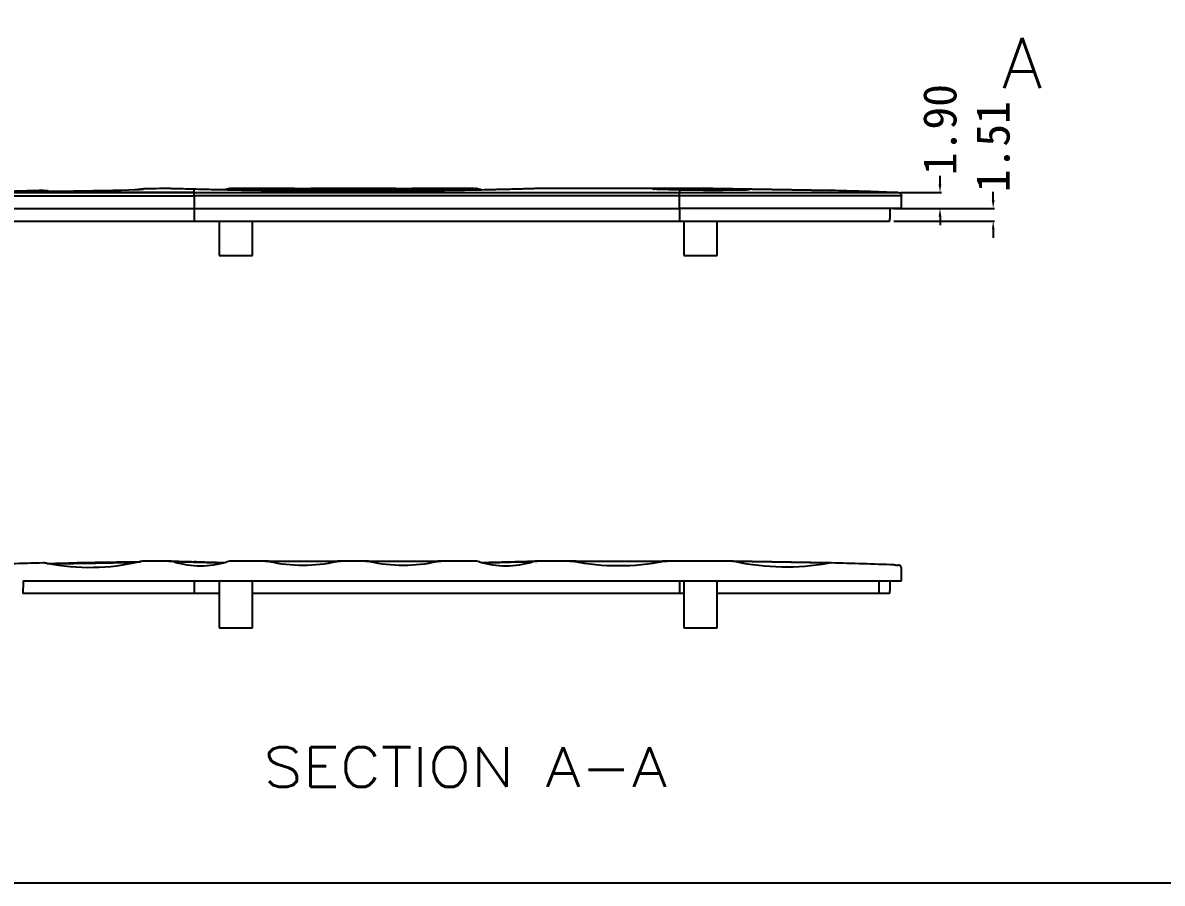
# Model space of a CAD drawing. Header units: inches. Extents: x 67 to 1213, y 469 to 1118.
# Drawn here: x 624.9 to 761, y 776.9 to 879.7 of the extents above; entities that cross this region are included whole.
import ezdxf

# ---------------------------------------------------------------- set-up
doc = ezdxf.new("R2010")
doc.units = ezdxf.units.IN
doc.header["$MEASUREMENT"] = 0
doc.layers.add('256', color=7, linetype='Continuous', true_color=0xffffff)
doc.styles.add('blockfont', font='simplex.shx', dxfattribs={"bigfont": 'bigfont'})
doc.styles.get("Standard").update_dxf_attribs({"font": '', "height": 4})
doc.styles.get('Standard').set_extended_font_data('SimSun')
doc.dimstyles.get("Standard").update_dxf_attribs({"dimtxt": 0.18, "dimasz": 0.18, "dimexe": 0.18, "dimexo": 0.0625, "dimgap": 0.09, "dimtad": 0, "dimtih": 1, "dimtoh": 1, "dimdec": 4, "dimzin": 0, "dimdsep": 46, "dimtxsty": 'Standard', "dimcen": 0.09, "dimadec": 0, "dimazin": 0, "dimtfac": 1, "dimtdec": 4, "dimtofl": 0, "dimtmove": 0, "dimatfit": 3, "dimfxl": 0, "dimtolj": 1, "dimtzin": 0, "dimarcsym": 0})

# ---------------------------------------------------------------- blocks, each defined once
blk = doc.blocks.new('*D33')
at = {"color": 0, "lineweight": -2}
for p, q in [((734.5, 860.44), (734.5, 861.44)), ((729.77, 859.44), (734.68, 859.44)), ((730.42, 857.54), (734.68, 857.54)), ((734.5, 856.54), (734.5, 855.54))]:
    blk.add_line(p, q, dxfattribs=at)
at = {"color": 0}
for points in [[(734.33, 860.44), (734.66, 860.44), (734.5, 859.44)], [(734.33, 856.54), (734.66, 856.54), (734.5, 857.54)]]:
    blk.add_solid(points, dxfattribs=at)
at = {"layer": 'Defpoints', "color": 0}
for p in [(729.27, 859.44), (734.5, 859.44), (729.92, 857.54)]:
    blk.add_point(p, dxfattribs=at)
at = {"color": 0, "insert": (734.5, 866.96), "char_height": 4, "attachment_point": 5, "rotation": 90}
blk.add_mtext('\\A1;1.90', dxfattribs=at)
blk = doc.blocks.new('*D34')
at = {"color": 0, "lineweight": -2}
for p, q in [((740.85, 858.54), (740.85, 859.54)), ((728.98, 857.54), (741.03, 857.54)), ((728.98, 856.03), (741.03, 856.03)), ((740.85, 855.03), (740.85, 854.03))]:
    blk.add_line(p, q, dxfattribs=at)
at = {"color": 0}
for points in [[(740.69, 858.54), (741.02, 858.54), (740.85, 857.54)], [(740.69, 855.03), (741.02, 855.03), (740.85, 856.03)]]:
    blk.add_solid(points, dxfattribs=at)
at = {"layer": 'Defpoints', "color": 0}
for p in [(728.48, 857.54), (740.85, 857.54), (728.48, 856.03)]:
    blk.add_point(p, dxfattribs=at)
at = {"color": 0, "insert": (740.85, 864.92), "char_height": 4, "attachment_point": 5, "rotation": 90}
blk.add_mtext('\\A1;1.51', dxfattribs=at)

msp = doc.modelspace()

# ---------------------------------------------------------------- linework, layer by layer
msp.add_lwpolyline([(573.64513, 1041.39064), (957.1951, 1041.39064), (957.1951, 776.93944), (573.64513, 776.93944)], close=True)
at = {"layer": '256', "color": 252}
for p, q in [((618.89835, 859.04483), (645.39549, 859.04483)), ((645.39549, 859.43784), (619.29575, 859.43784)), ((619.75019, 859.44761), (645.39549, 859.44761)), ((645.39549, 859.44761), (645.39549, 859.83146)), ((645.39549, 859.43784), (645.39549, 859.44761)), ((645.39549, 859.44761), (703.39549, 859.44761)), ((645.39549, 859.43784), (703.39549, 859.43784)), ((645.39549, 859.04483), (645.39549, 859.43784)), ((703.39549, 859.04483), (645.39549, 859.04483)), ((645.39549, 859.04483), (645.39549, 857.53754)), ((653.91888, 859.91754), (649.92927, 859.91754)), ((665.90069, 859.91754), (662.8915, 859.91754)), ((678.86523, 859.91754), (674.8728, 859.91754)), ((690.28247, 859.91754), (686.39055, 859.91754)), ((701.90959, 859.91754), (690.28246, 859.91754)), ((703.39549, 859.91754), (701.88079, 859.91754)), ((703.39549, 859.91754), (703.39549, 859.90313)), ((703.39549, 859.76257), (703.39549, 859.44761)), ((703.39549, 859.44761), (729.04078, 859.44761)), ((703.39549, 859.43784), (703.39549, 859.44761)), ((703.39549, 859.04483), (703.39549, 859.43784)), ((703.39611, 859.04483), (703.39611, 859.43784)), ((703.39611, 857.53754), (703.39611, 859.04483)), ((729.89325, 859.04482), (703.39611, 859.04483)), ((709.71376, 859.88902), (721.48685, 859.68371)), ((721.47004, 859.68408), (709.73058, 859.8888)), ((729.91955, 857.53754), (729.89324, 859.04482)), ((618.87204, 857.53754), (645.39549, 857.53754)), ((645.39549, 857.53754), (645.39549, 856.03172)), ((645.39549, 857.53754), (703.39611, 857.53754)), ((703.39611, 857.53754), (703.39611, 856.03172)), ((729.91955, 857.53754), (703.39611, 857.53754)), ((620.31159, 856.03172), (645.39549, 856.03172)), ((645.39549, 856.03172), (703.39611, 856.03172)), ((648.40554, 856.03167), (648.40554, 851.93172)), ((652.38554, 851.93172), (652.38554, 856.03167)), ((703.39611, 856.03172), (728.48, 856.03172)), ((703.90613, 856.03167), (703.90613, 851.93172)), ((707.88613, 851.93172), (707.88613, 856.03167)), ((648.40554, 851.93172), (652.38554, 851.93172)), ((703.90613, 851.93172), (707.88613, 851.93172)), ((653.89613, 815.42658), (649.90907, 815.42658)), ((662.89529, 815.42658), (662.89538, 815.42658)), ((665.89613, 815.42658), (662.89537, 815.42658)), ((665.89613, 815.42658), (665.8962, 815.42658)), ((678.88231, 815.42658), (674.89537, 815.42658)), ((690.28276, 815.42658), (686.40926, 815.42658)), ((690.65753, 815.3911), (690.65786, 815.39109)), ((703.39549, 815.42658), (701.90929, 815.42658)), ((709.71376, 815.39806), (721.48685, 815.19276)), ((721.47004, 815.19312), (709.73058, 815.39784)), ((721.47004, 815.19312), (709.73058, 815.39784)), ((721.09071, 815.16354), (710.10864, 815.35505)), ((682.64577, 814.84658), (682.64581, 814.84658)), ((624.97946, 813.04658), (729.91949, 813.04658)), ((645.39549, 813.04658), (645.39549, 811.54076)), ((648.40554, 813.04658), (648.40554, 807.44076)), ((652.38554, 807.44076), (652.38554, 813.04658)), ((703.39611, 813.04658), (703.39611, 811.54076)), ((703.90613, 813.04658), (703.90613, 807.44076)), ((707.88613, 807.44076), (707.88613, 813.04658)), ((645.39549, 811.54076), (624.92688, 811.54076)), ((648.40608, 811.54076), (645.39549, 811.54076)), ((703.39611, 811.54076), (652.38637, 811.54076)), ((703.90661, 811.54076), (703.39611, 811.54076)), ((727.19905, 811.54076), (707.88652, 811.54076)), ((728.48, 811.54076), (727.19905, 811.54076)), ((648.40554, 807.44076), (652.38554, 807.44076)), ((703.90613, 807.44076), (707.88613, 807.44076))]:
    msp.add_line(p, q, dxfattribs=at)
for centre, radius, start, end in [((645.39549, 159.91754), 700, 91.47621462, 92.09956598), ((645.39549, 159.91754), 700, 90.24502067, 90.49663432), ((703.39549, 159.91754), 700, 89.48283537, 90), ((703.39549, 159.91754), 700, 87.90043402, 88.51903644), ((645.39549, 115.42658), 700, 90.24568201, 90.49663562), ((658.39575, 833.42658), 18.49991, 257.3208918, 282.6791082), ((670.39575, 833.42658), 18.49991, 257.3208918, 282.6791082), ((696.09603, 843.87658), 28.99994, 259.1916999, 280.8083001), ((703.39549, 115.42658), 700, 89.48281224, 90), ((716.09617, 843.73021), 28.99994, 258.0852171, 279.9166547), ((645.39549, 115.42658), 700, 91.47620939, 92.09956067), ((703.39549, 115.42658), 700, 87.90043933, 88.51905957)]:
    msp.add_arc(centre, radius, start, end, dxfattribs=at)
at = {"layer": '256', "color": 252, "extrusion": (0, 0, -1)}
for centre, radius, start, end in [((-627.4137, 857.68588), 2, 88.5498161, 100.9783145), ((-632.89536, 885.90852), 26.75006, 280.6238711, 280.9910559), ((-632.89536, 885.90852), 26.75006, 257.0360881, 257.4028981), ((-639.34535, 857.89132), 2, 77.013949, 89.5270408), ((-729.59032, 874.43754), 15, 270.3603389, 272.099566), ((-729.4933, 859.03784), 0.4, 90, 179.0248168)]:
    msp.add_arc(centre, radius, start, end, dxfattribs=at)
at = {"layer": '256', "color": 252}
for centre, major_axis, ratio, start_param, end_param in [((633.3451, 859.74026), (5.98271, 0.10302), 0.011706443, 3.14144138, 6.282933796), ((627.41391, 857.63805), (2, 0), 0.999931466, 1.456938212, 1.596560746), ((639.34514, 857.84347), (2, 0), 0.999931446, 1.579464546, 1.738276653), ((703.39549, 857.90317), (0.0065, -1.99999), 0.452141781, 2.940516616, 3.134400495), ((705.991, 859.82323), (5.73955, -0.02128), 0.013727997, 4.24327788, 8.323194534), ((705.99088, 859.78892), (-5.35392, 0.01985), 0.013727997, 3.136232259, 5.181601881), ((633.34585, 815.20584), (-5.55062, -0.09558), 0.011706443, 0.357046184, 6.640231491), ((633.3451, 815.2493), (5.98271, 0.10302), 0.011706443, 3.579777593, 5.834829194), ((645.39549, 813.34075), (-0.05276, -1.9993), 0.859573604, 2.865781782, 3.172285546)]:
    msp.add_ellipse(centre, major_axis=major_axis, ratio=ratio, start_param=start_param, end_param=end_param, dxfattribs=at)
for points in [[(627.36239, 859.63725), (627.36225, 859.66899), (627.36219, 859.68279), (627.36217, 859.68739)], [(627.67053, 859.62284), (627.64142, 859.62373), (627.61127, 859.62461), (627.60065, 859.62513)], [(639.328, 859.88905), (639.32803, 859.89606), (639.32794, 859.87546), (639.32781, 859.84326)], [(649.32551, 859.83275), (649.22586, 859.80051), (649.12582, 859.76987), (649.02534, 859.74084)], [(679.77393, 859.74002), (679.67214, 859.77002), (679.57082, 859.80182), (679.46992, 859.83536)], [(703.56972, 859.86346), (701.91223, 859.85807), (700.76169, 859.84435), (700.61756, 859.82054)], [(703.39549, 859.43784), (703.39569, 859.43784), (703.3959, 859.43784), (703.39611, 859.43784)], [(703.39611, 859.04483), (703.3959, 859.04483), (703.39569, 859.04483), (703.39549, 859.04483)], [(711.47172, 859.78349), (711.45929, 859.78256), (711.42654, 859.78101), (711.4041, 859.77996)], [(639.32801, 815.40028), (639.18323, 815.39903), (639.03775, 815.38186), (638.89665, 815.34937)], [(643.00139, 815.32839), (642.806, 815.38971), (642.59871, 815.42102), (642.39392, 815.42014)], [(649.90907, 815.42658), (649.70598, 815.42658), (649.50057, 815.39492), (649.30691, 815.33378)], [(654.3352, 815.3778), (654.19153, 815.41012), (654.04339, 815.42658), (653.89613, 815.42658)], [(662.89537, 815.42658), (662.74812, 815.42658), (662.59997, 815.41012), (662.45631, 815.3778)], [(666.3352, 815.3778), (666.19153, 815.41012), (666.04339, 815.42658), (665.89613, 815.42658)], [(674.89537, 815.42658), (674.74812, 815.42658), (674.59997, 815.41012), (674.45631, 815.3778)], [(679.48447, 815.33378), (679.2908, 815.39492), (679.0854, 815.42658), (678.88231, 815.42658)], [(686.40926, 815.42658), (686.20617, 815.42658), (686.00077, 815.39492), (685.80711, 815.33378)], [(690.65785, 815.39109), (690.53449, 815.41464), (690.40835, 815.42658), (690.28276, 815.42658)], [(701.90929, 815.42658), (701.7837, 815.42658), (701.65756, 815.41464), (701.5342, 815.39109)], [(627.79504, 815.15823), (627.65291, 815.18583), (627.50692, 815.19798), (627.36218, 815.19425)], [(643.00139, 815.32839), (644.01527, 815.01018), (645.07155, 814.84658), (646.14557, 814.84658)], [(646.14561, 814.84658), (647.22703, 814.84658), (648.28066, 815.00977), (649.30691, 815.33378)], [(679.48447, 815.33378), (680.50366, 815.01199), (681.5657, 814.84658), (682.64577, 814.84658)], [(682.64581, 814.84658), (683.72723, 814.84658), (684.78086, 815.00976), (685.80711, 815.33378)], [(729.04072, 814.95665), (729.11649, 814.95387), (729.2681, 814.94946), (729.41985, 814.94736), (729.49576, 814.94688)], [(729.91949, 813.04658), (729.91072, 813.54901), (729.90195, 814.05144), (729.89318, 814.55387)], [(727.17884, 813.04658), (727.18558, 812.54464), (727.19232, 812.0427), (727.19905, 811.54076)]]:
    msp.add_open_spline(points, degree=3, dxfattribs=at)
for points, knots in [([(639.09152, 859.82529), (639.08892, 859.82128), (639.07399, 859.82159), (639.03556, 859.81922), (639.00588, 859.81738)], [0, 0, 0, 0, 0.444462686, 1, 1, 1, 1]), ([(645.39549, 859.83146), (644.90112, 859.8445), (644.46873, 859.85595), (643.72254, 859.87573), (643.40876, 859.88407), (643.09168, 859.89251), (643.03197, 859.8941), (642.92053, 859.89706), (642.86891, 859.89844), (642.72618, 859.90224), (642.64717, 859.90435), (642.45757, 859.9094), (642.40091, 859.91091), (642.39632, 859.91103), (642.38925, 859.91122), (642.40057, 859.91092)], [0, 0, 0, 0, 0.249812614, 0.249812614, 0.499625228, 0.499625228, 0.562078381, 0.562078381, 0.624531534, 0.624531534, 0.749437841, 0.749437841, 0.999250455, 0.999250455, 1, 1, 1, 1]), ([(686.40776, 859.91749), (686.41397, 859.91768), (686.40179, 859.9173), (686.37889, 859.9166), (686.3602, 859.91603), (686.28571, 859.91375), (686.21141, 859.91149), (685.91647, 859.90257), (685.62424, 859.89379), (685.13818, 859.87968), (685.03489, 859.8767), (684.81597, 859.87044), (684.70023, 859.86715), (684.3377, 859.85696), (684.07468, 859.84969), (683.22331, 859.82669), (682.57309, 859.80978), (681.65636, 859.7875), (681.46779, 859.78299), (681.08003, 859.77387), (680.88052, 859.76926), (680.27131, 859.75544), (679.84949, 859.74622), (678.53833, 859.71879), (677.60357, 859.70083), (676.35906, 859.67965), (676.10634, 859.67548), (675.59313, 859.6673), (675.33204, 859.66327), (674.54274, 859.65153), (674.0081, 859.64416), (672.37964, 859.62359), (671.26141, 859.61192), (669.82287, 859.60046), (669.53312, 859.59833), (668.94945, 859.59439), (668.65525, 859.59258), (667.76817, 859.58768), (667.17644, 859.58515), (665.40025, 859.57973), (664.21481, 859.57905), (662.43466, 859.58244), (661.84094, 859.5843), (660.94986, 859.58821), (660.65285, 859.5897), (660.06409, 859.59301), (659.77164, 859.59484), (658.319, 859.60479), (657.1873, 859.61535), (655.53508, 859.63448), (654.99193, 859.6414), (654.1889, 859.65252), (653.92259, 859.65636), (653.39696, 859.66422), (653.13796, 859.66824), (651.86177, 859.68871), (650.9006, 859.70629), (649.54734, 859.73343), (649.11108, 859.74261), (648.47944, 859.75643), (648.2727, 859.76104), (647.86695, 859.77027), (647.66844, 859.77487), (646.70228, 859.79764), (646.00866, 859.81523), (645.39549, 859.83146)], [0, 0, 0, 0, 0.015399694, 0.015399694, 0.03102827, 0.03102827, 0.062285423, 0.062285423, 0.124799728, 0.124799728, 0.140428304, 0.140428304, 0.156056881, 0.156056881, 0.187314033, 0.187314033, 0.249828338, 0.249828338, 0.265456915, 0.265456915, 0.281085491, 0.281085491, 0.312342644, 0.312342644, 0.374856949, 0.374856949, 0.390485525, 0.390485525, 0.406114101, 0.406114101, 0.437371254, 0.437371254, 0.499885559, 0.499885559, 0.515514135, 0.515514135, 0.531142712, 0.531142712, 0.562399864, 0.562399864, 0.624914169, 0.624914169, 0.656171322, 0.656171322, 0.671799898, 0.671799898, 0.687428474, 0.687428474, 0.749942779, 0.749942779, 0.781199932, 0.781199932, 0.796828508, 0.796828508, 0.812457085, 0.812457085, 0.87497139, 0.87497139, 0.906228542, 0.906228542, 0.921857119, 0.921857119, 0.937485695, 0.937485695, 1, 1, 1, 1]), ([(676.28943, 859.7645), (675.98223, 859.75939), (675.65545, 859.75416), (674.97286, 859.74374), (674.61619, 859.73855), (673.87285, 859.72831), (673.48616, 859.72328), (672.8835, 859.71596), (672.67883, 859.71356), (672.26184, 859.70886), (672.0491, 859.70655), (670.9706, 859.69534), (670.07509, 859.68759), (668.68498, 859.67836), (668.21374, 859.67568), (667.49485, 859.67232), (667.25303, 859.67131), (666.76605, 859.66954), (666.52253, 859.66877), (665.30475, 859.66556), (664.32997, 859.66499), (662.86701, 859.66712), (662.37891, 859.66833), (661.40367, 859.67174), (660.92387, 859.67392), (659.50717, 859.68173), (658.59278, 859.68864), (657.48823, 859.69896), (657.26888, 859.70111), (656.83584, 859.70555), (656.62307, 859.70784), (655.99581, 859.71483), (655.18887, 859.72456), (654.43993, 859.73482), (653.9003, 859.7426), (653.72411, 859.74521), (653.37924, 859.75043), (653.21011, 859.75306), (652.39063, 859.76606), (651.81698, 859.77604), (651.07685, 859.78956), (650.85034, 859.79382), (650.54191, 859.79975), (650.44432, 859.80165), (650.26184, 859.80523), (650.17663, 859.80692), (649.78033, 859.81484), (649.55756, 859.81948), (649.39848, 859.82281), (649.37268, 859.82335), (649.33341, 859.82417), (649.32007, 859.82446), (649.31009, 859.82467), (649.30549, 859.82476)], [0, 0, 0, 0, 0.039539584, 0.039539584, 0.079079168, 0.079079168, 0.118618752, 0.118618752, 0.138388544, 0.138388544, 0.158158336, 0.158158336, 0.237237503, 0.237237503, 0.276777087, 0.276777087, 0.296546879, 0.296546879, 0.316316671, 0.316316671, 0.395395839, 0.395395839, 0.434935423, 0.434935423, 0.474475007, 0.474475007, 0.553554175, 0.553554175, 0.573323967, 0.573323967, 0.593093758, 0.593093758, 0.632633342, 0.672172926, 0.672172926, 0.691942718, 0.691942718, 0.71171251, 0.71171251, 0.790791678, 0.790791678, 0.830331262, 0.830331262, 0.850101054, 0.850101054, 0.869870846, 0.869870846, 0.948950014, 0.948950014, 0.968719805, 0.968719805, 0.988489597, 1, 1, 1, 1]), ([(649.84205, 859.91588), (649.82211, 859.91537), (649.74368, 859.9121), (649.57416, 859.89153), (649.42148, 859.86394), (649.33321, 859.8315), (649.32692, 859.82913)], [0, 0, 0, 0, 0.118673772, 0.464169052, 0.96171287, 1, 1, 1, 1]), ([(649.90898, 859.91754), (649.92203, 859.91727), (649.93497, 859.91702), (649.97295, 859.91626), (649.99785, 859.91576), (650.1513, 859.91271), (650.3658, 859.90846), (650.74716, 859.90123), (650.82914, 859.89968), (651.00472, 859.89641), (651.09859, 859.89467), (651.39521, 859.88926), (651.613, 859.88537), (652.32457, 859.87302), (652.87597, 859.8639), (653.66354, 859.85204), (653.82603, 859.84965), (654.15735, 859.84488), (654.32661, 859.8425), (654.845, 859.8354), (655.56441, 859.82605), (656.33944, 859.81717), (656.94187, 859.81079), (657.14622, 859.80871), (657.56209, 859.80466), (657.77265, 859.8027), (658.83309, 859.7933), (659.7109, 859.787), (661.07086, 859.77989), (661.53143, 859.77791), (662.46757, 859.77481), (662.93589, 859.77371), (664.3399, 859.77178), (665.27538, 859.77232), (666.44409, 859.77525), (666.6778, 859.77595), (667.14514, 859.77758), (667.37717, 859.7785), (668.06703, 859.78157), (668.51924, 859.78401), (669.85326, 859.79245), (670.71268, 859.79952), (671.74775, 859.80975), (671.95172, 859.81186), (672.35171, 859.81615), (672.54805, 859.81834), (673.12622, 859.82501), (673.49724, 859.8296), (674.21056, 859.83894), (674.55286, 859.84368), (675.20803, 859.85318), (675.52171, 859.85795), (675.81663, 859.86261)], [0, 0, 0, 0, 0.030519362, 0.030519362, 0.050304682, 0.050304682, 0.129445958, 0.129445958, 0.149231277, 0.149231277, 0.169016596, 0.169016596, 0.208587235, 0.208587235, 0.287728511, 0.287728511, 0.30751383, 0.30751383, 0.327299149, 0.327299149, 0.366869788, 0.406440426, 0.406440426, 0.426225745, 0.426225745, 0.446011064, 0.446011064, 0.525152341, 0.525152341, 0.564722979, 0.564722979, 0.604293617, 0.604293617, 0.683434894, 0.683434894, 0.703220213, 0.703220213, 0.723005532, 0.723005532, 0.76257617, 0.76257617, 0.841717447, 0.841717447, 0.861502766, 0.861502766, 0.881288085, 0.881288085, 0.920858723, 0.920858723, 0.960429362, 0.960429362, 1, 1, 1, 1]), ([(662.89348, 859.91753), (662.9004, 859.91756), (662.87044, 859.91738), (662.79387, 859.9169), (662.75992, 859.91669), (662.67742, 859.9162), (662.62869, 859.91591), (662.4637, 859.91494), (662.32809, 859.91418), (662.08663, 859.9129), (661.99927, 859.91246), (661.81374, 859.91155), (661.71598, 859.91109), (661.40819, 859.9097), (661.18379, 859.90878), (660.81763, 859.90748), (660.69147, 859.90706), (660.43442, 859.90629), (660.17166, 859.90556), (659.89763, 859.90496), (659.61787, 859.90442), (659.47436, 859.90419), (659.04299, 859.90363), (658.75318, 859.90342), (658.3152, 859.90338), (658.16866, 859.90342), (657.87444, 859.90357), (657.7285, 859.90369), (657.2971, 859.90418), (657.01667, 859.90467), (656.60694, 859.90562), (656.47152, 859.90597), (656.20956, 859.90672), (656.08265, 859.90712), (655.71384, 859.90838), (655.48377, 859.90928), (655.16345, 859.91068), (655.06213, 859.91115), (654.87161, 859.91206), (654.69271, 859.91296), (654.53689, 859.91379), (654.39287, 859.91458), (654.32652, 859.91496), (654.14952, 859.91598), (654.05951, 859.91652), (653.96599, 859.9171), (653.94177, 859.91725), (653.90785, 859.91746), (653.89696, 859.91753)], [0, 0, 0, 0, 0.057985065, 0.057985065, 0.089232101, 0.089232101, 0.120479138, 0.120479138, 0.182973212, 0.182973212, 0.214220249, 0.214220249, 0.245467285, 0.245467285, 0.307961359, 0.307961359, 0.339208396, 0.339208396, 0.370455432, 0.401702469, 0.401702469, 0.432949506, 0.432949506, 0.495443579, 0.495443579, 0.526690616, 0.526690616, 0.557937653, 0.557937653, 0.620431726, 0.620431726, 0.651678763, 0.651678763, 0.6829258, 0.6829258, 0.745419873, 0.745419873, 0.77666691, 0.77666691, 0.807913947, 0.839160984, 0.839160984, 0.870408021, 0.870408021, 0.932902094, 0.932902094, 0.964149131, 1, 1, 1, 1]), ([(674.89575, 859.91754), (674.88373, 859.91746), (674.84989, 859.91725), (674.82569, 859.9171), (674.73225, 859.91652), (674.64228, 859.91598), (674.46529, 859.91496), (674.39897, 859.91458), (674.255, 859.91379), (674.09918, 859.91296), (673.92016, 859.91206), (673.72945, 859.91115), (673.62778, 859.91068), (673.30791, 859.90929), (673.07788, 859.90838), (672.7086, 859.90712), (672.58144, 859.90672), (672.31876, 859.90596), (672.18371, 859.90561), (671.77465, 859.90467), (671.49416, 859.90418), (671.06177, 859.90369), (670.91488, 859.90357), (670.62166, 859.90342), (670.47546, 859.90338), (670.03803, 859.90342), (669.74797, 859.90363), (669.31532, 859.9042), (669.17242, 859.90443), (668.89334, 859.90496), (668.61971, 859.90556), (668.35688, 859.90629), (668.09954, 859.90707), (667.97295, 859.90748), (667.60767, 859.90878), (667.38351, 859.9097), (667.07577, 859.91108), (666.97798, 859.91155), (666.79229, 859.91246), (666.70507, 859.9129), (666.46376, 859.91417), (666.32819, 859.91494), (666.16318, 859.9159), (666.11442, 859.91619), (666.03183, 859.91669), (665.99785, 859.9169), (665.92119, 859.91738), (665.89807, 859.91752), (665.89347, 859.91756)], [0, 0, 0, 0, 0.035778171, 0.067028084, 0.067028084, 0.12952791, 0.12952791, 0.160777822, 0.160777822, 0.192027735, 0.223277648, 0.223277648, 0.254527561, 0.254527561, 0.317027387, 0.317027387, 0.3482773, 0.3482773, 0.379527212, 0.379527212, 0.442027038, 0.442027038, 0.473276951, 0.473276951, 0.504526864, 0.504526864, 0.56702669, 0.56702669, 0.598276603, 0.598276603, 0.629526515, 0.660776428, 0.660776428, 0.692026341, 0.692026341, 0.754526167, 0.754526167, 0.78577608, 0.78577608, 0.817025993, 0.817025993, 0.879525818, 0.879525818, 0.910775731, 0.910775731, 0.942025644, 0.942025644, 1, 1, 1, 1]), ([(675.81663, 859.86261), (676.40648, 859.87193), (676.91415, 859.88066), (677.55501, 859.89213), (677.74838, 859.89569), (678.09324, 859.90214), (678.24211, 859.90498), (678.61944, 859.91227), (678.77973, 859.91548), (678.86365, 859.91716), (678.87388, 859.91737), (678.87848, 859.91746), (678.88308, 859.91755)], [0, 0, 0, 0, 0.297484297, 0.297484297, 0.446226446, 0.446226446, 0.594968594, 0.594968594, 0.892452892, 0.892452892, 0.966823966, 1, 1, 1, 1]), ([(679.48458, 859.82474), (679.46469, 859.82432), (679.37682, 859.82247), (679.20961, 859.81894), (678.81629, 859.81094), (678.66114, 859.80782), (678.30182, 859.80075), (678.10036, 859.79685), (677.43272, 859.78427), (676.90385, 859.77471), (676.28943, 859.7645)], [0, 0, 0, 0, 0.105900769, 0.403933846, 0.403933846, 0.552950384, 0.552950384, 0.701966923, 0.701966923, 1, 1, 1, 1]), ([(679.46697, 859.82857), (679.46177, 859.83051), (679.39353, 859.85532), (679.26736, 859.88125), (679.1085, 859.90624), (679.00332, 859.91434), (678.95881, 859.91578), (678.95171, 859.91595)], [0, 0, 0, 0, 0.031628386, 0.413650001, 0.727356253, 0.95619284, 1, 1, 1, 1]), ([(703.39549, 859.76257), (701.49578, 859.78289), (700.2244, 859.82257), (700.22235, 859.8805), (701.49564, 859.89694), (703.39549, 859.90313)], [0, 0, 0, 0, 0.5, 0.5, 1, 1, 1, 1]), ([(700.62483, 859.82213), (700.58613, 859.82398), (700.5221, 859.82721), (700.48596, 859.8297), (700.47443, 859.83031), (700.48079, 859.83095)], [0, 0, 0, 0, 0.421897193, 0.873715372, 1, 1, 1, 1]), ([(703.39611, 859.43784), (710.28926, 859.43784), (717.0465, 859.43784), (724.26374, 859.43783), (726.20054, 859.43783), (728.81776, 859.43783), (729.50504, 859.43783), (729.49813, 859.43783), (729.49353, 859.43783), (729.48893, 859.43783)], [0, 0, 0, 0, 0.499969457, 0.499969457, 0.749954185, 0.749954185, 0.999938913, 0.999938913, 1, 1, 1, 1]), ([(728.51372, 857.53754), (728.50844, 857.30149), (728.50316, 857.06545), (728.49787, 856.82941), (728.49192, 856.56351), (728.48596, 856.29762), (728.48, 856.03172)], [0, 0, 0, 0, 0.470260105, 0.470260105, 0.470260105, 1, 1, 1, 1]), ([(642.39223, 815.42019), (642.39683, 815.42006), (642.41076, 815.41969), (642.45702, 815.41846), (642.477, 815.41793), (642.52502, 815.41665), (642.55299, 815.4159), (642.71234, 815.41165), (642.90199, 815.4066), (643.40311, 815.39327), (643.71457, 815.38499), (644.27645, 815.37009), (644.48006, 815.3647), (644.91584, 815.35317), (645.14831, 815.34702), (645.39549, 815.3405)], [0, 0, 0, 0, 0.120007975, 0.120007975, 0.182864548, 0.182864548, 0.245721121, 0.245721121, 0.497147414, 0.497147414, 0.748573707, 0.748573707, 0.874286854, 0.874286854, 1, 1, 1, 1]), ([(653.89716, 815.42657), (653.88964, 815.42662), (653.90053, 815.42655), (653.92464, 815.4264), (653.94463, 815.42627), (654.02568, 815.42577), (654.10762, 815.42527), (654.27295, 815.42431), (654.33543, 815.42395), (654.472, 815.42319), (654.62068, 815.42238), (654.79306, 815.4215), (654.97738, 815.42059), (655.07599, 815.42013), (655.38702, 815.41873), (655.61185, 815.41781), (655.97438, 815.41652), (656.09946, 815.41611), (656.35834, 815.41533), (656.4916, 815.41496), (656.89597, 815.41396), (657.17414, 815.41342), (657.60425, 815.41286), (657.75059, 815.41271), (658.04295, 815.41251), (658.18895, 815.41245), (658.62636, 815.41242), (658.91723, 815.41257), (659.35239, 815.41306), (659.4962, 815.41327), (659.77757, 815.41376), (660.0539, 815.41432), (660.32022, 815.41501), (660.58144, 815.41576), (660.7102, 815.41617), (661.08221, 815.41744), (661.31154, 815.41834), (661.62802, 815.41973), (661.72889, 815.42019), (661.92107, 815.42111), (662.01161, 815.42156), (662.26324, 815.42286), (662.40617, 815.42366), (662.58283, 815.42468), (662.63561, 815.42499), (662.72627, 815.42553), (662.76434, 815.42577), (662.85724, 815.42634), (662.89083, 815.42655), (662.89543, 815.42658)], [0, 0, 0, 0, 0.030769208, 0.030769208, 0.062034717, 0.062034717, 0.124565736, 0.124565736, 0.155831245, 0.155831245, 0.187096755, 0.218362264, 0.218362264, 0.249627774, 0.249627774, 0.312158793, 0.312158793, 0.343424302, 0.343424302, 0.374689811, 0.374689811, 0.43722083, 0.43722083, 0.46848634, 0.46848634, 0.499751849, 0.499751849, 0.562282868, 0.562282868, 0.593548377, 0.593548377, 0.624813887, 0.656079396, 0.656079396, 0.687344906, 0.687344906, 0.749875925, 0.749875925, 0.781141434, 0.781141434, 0.812406943, 0.812406943, 0.874937962, 0.874937962, 0.906203472, 0.906203472, 0.937468981, 0.937468981, 1, 1, 1, 1]), ([(662.45666, 815.3778), (662.45206, 815.37777), (662.42188, 815.37758), (662.33783, 815.37706), (662.30339, 815.37686), (662.22137, 815.37637), (662.17363, 815.37608), (662.01386, 815.37517), (661.88465, 815.37445), (661.65723, 815.37328), (661.5754, 815.37287), (661.4018, 815.37204), (661.3107, 815.37162), (661.02494, 815.37038), (660.81792, 815.36956), (660.48224, 815.36842), (660.3661, 815.36806), (660.1305, 815.36738), (659.89033, 815.36676), (659.6412, 815.36626), (659.38754, 815.36582), (659.25791, 815.36563), (658.86573, 815.36519), (658.60359, 815.36505), (658.20939, 815.36509), (658.07783, 815.36514), (657.81435, 815.36532), (657.68246, 815.36545), (657.29478, 815.36596), (657.044, 815.36644), (656.67936, 815.36734), (656.5592, 815.36767), (656.32566, 815.36837), (656.2128, 815.36874), (655.88566, 815.3699), (655.68269, 815.37073), (655.40182, 815.37198), (655.31273, 815.3724), (655.14619, 815.37322), (654.99041, 815.37401), (654.85601, 815.37474), (654.73253, 815.37543), (654.67602, 815.37575), (654.52648, 815.37662), (654.45234, 815.37707), (654.35457, 815.37767), (654.32212, 815.37788), (654.33097, 815.37782), (654.33557, 815.37779), (654.34017, 815.37777)], [0, 0, 0, 0, 0.062493779, 0.062493779, 0.093740668, 0.093740668, 0.124987557, 0.124987557, 0.187481336, 0.187481336, 0.218728225, 0.218728225, 0.249975114, 0.249975114, 0.312468893, 0.312468893, 0.343715782, 0.343715782, 0.374962672, 0.406209561, 0.406209561, 0.43745645, 0.43745645, 0.499950229, 0.499950229, 0.531197118, 0.531197118, 0.562444007, 0.562444007, 0.624937786, 0.624937786, 0.656184675, 0.656184675, 0.687431565, 0.687431565, 0.749925343, 0.749925343, 0.781172232, 0.781172232, 0.812419122, 0.843666011, 0.843666011, 0.8749129, 0.8749129, 0.937406679, 0.937406679, 0.999900457, 0.999900457, 1, 1, 1, 1]), ([(665.89602, 815.42658), (665.90062, 815.42655), (665.93415, 815.42634), (666.02697, 815.42577), (666.06501, 815.42553), (666.15559, 815.42499), (666.20834, 815.42468), (666.385, 815.42366), (666.52797, 815.42287), (666.7798, 815.42156), (666.87051, 815.42111), (667.06252, 815.42019), (667.16335, 815.41973), (667.47987, 815.41834), (667.70947, 815.41743), (668.0824, 815.41616), (668.21072, 815.41576), (668.47163, 815.41501), (668.73785, 815.41432), (669.01458, 815.41376), (669.29663, 815.41327), (669.44111, 815.41306), (669.87494, 815.41257), (670.16554, 815.41242), (670.60346, 815.41245), (670.74978, 815.41251), (671.04311, 815.41272), (671.18856, 815.41286), (671.61767, 815.41342), (671.89575, 815.41396), (672.30074, 815.41496), (672.43438, 815.41533), (672.69256, 815.41611), (672.81741, 815.41652), (673.17946, 815.41781), (673.40432, 815.41873), (673.71574, 815.42013), (673.81405, 815.42059), (673.9982, 815.4215), (674.17047, 815.42238), (674.31914, 815.42318), (674.45575, 815.42395), (674.51826, 815.4243), (674.68362, 815.42527), (674.76561, 815.42577), (674.84672, 815.42627), (674.86674, 815.4264), (674.89098, 815.42655), (674.90187, 815.42662), (674.89436, 815.42657)], [0, 0, 0, 0, 0.062525917, 0.062525917, 0.093788875, 0.093788875, 0.125051833, 0.125051833, 0.18757775, 0.18757775, 0.218840708, 0.218840708, 0.250103666, 0.250103666, 0.312629583, 0.312629583, 0.343892541, 0.343892541, 0.3751555, 0.406418458, 0.406418458, 0.437681416, 0.437681416, 0.500207333, 0.500207333, 0.531470291, 0.531470291, 0.562733249, 0.562733249, 0.625259166, 0.625259166, 0.656522124, 0.656522124, 0.687785083, 0.687785083, 0.750310999, 0.750310999, 0.781573957, 0.781573957, 0.812836916, 0.844099874, 0.844099874, 0.875362832, 0.875362832, 0.937888749, 0.937888749, 0.969151707, 0.969151707, 1, 1, 1, 1]), ([(674.4513, 815.37777), (674.4559, 815.37779), (674.4605, 815.37782), (674.46932, 815.37788), (674.43679, 815.37767), (674.33888, 815.37707), (674.26469, 815.37662), (674.11508, 815.37575), (674.05853, 815.37542), (673.93501, 815.37474), (673.80059, 815.37401), (673.64489, 815.37321), (673.47849, 815.3724), (673.38965, 815.37198), (673.10841, 815.37072), (672.90541, 815.3699), (672.57867, 815.36874), (672.46603, 815.36837), (672.23311, 815.36767), (672.11258, 815.36734), (671.74739, 815.36644), (671.49668, 815.36596), (671.10989, 815.36545), (670.97879, 815.36532), (670.71444, 815.36514), (670.58259, 815.36509), (670.18793, 815.36505), (669.92604, 815.36519), (669.53505, 815.36563), (669.40483, 815.36582), (669.15057, 815.36626), (668.90108, 815.36676), (668.661, 815.36738), (668.42569, 815.36806), (668.30996, 815.36842), (667.97346, 815.36956), (667.76622, 815.37038), (667.48043, 815.37162), (667.38938, 815.37204), (667.21596, 815.37287), (667.13399, 815.37328), (666.90642, 815.37445), (666.77718, 815.37517), (666.61745, 815.37609), (666.56974, 815.37637), (666.48782, 815.37686), (666.45342, 815.37707), (666.36949, 815.37758), (666.3394, 815.37777), (666.3348, 815.3778)], [0, 0, 0, 0, 0.000195648, 0.000195648, 0.06268342, 0.06268342, 0.125171192, 0.125171192, 0.156415078, 0.156415078, 0.187658964, 0.21890285, 0.21890285, 0.250146736, 0.250146736, 0.312634508, 0.312634508, 0.343878394, 0.343878394, 0.37512228, 0.37512228, 0.437610052, 0.437610052, 0.468853938, 0.468853938, 0.500097824, 0.500097824, 0.562585596, 0.562585596, 0.593829482, 0.593829482, 0.625073368, 0.656317254, 0.656317254, 0.68756114, 0.68756114, 0.750048912, 0.750048912, 0.781292798, 0.781292798, 0.812536684, 0.812536684, 0.875024456, 0.875024456, 0.906268342, 0.906268342, 0.937512228, 0.937512228, 1, 1, 1, 1]), ([(679.80551, 815.25445), (680.52686, 815.26994), (681.20013, 815.28547), (682.0081, 815.30509), (682.18817, 815.30953), (682.53824, 815.31829), (682.70761, 815.3226), (683.19901, 815.33524), (683.50437, 815.34332), (684.35485, 815.3663), (684.83485, 815.37992), (685.32335, 815.39409), (685.41544, 815.39679), (685.58819, 815.40187), (685.66851, 815.40424), (685.89032, 815.41084), (686.01323, 815.41454), (686.30643, 815.42341), (686.40541, 815.42646), (686.41001, 815.4266)], [0, 0, 0, 0, 0.17516293, 0.17516293, 0.22686391, 0.22686391, 0.278564889, 0.278564889, 0.381966848, 0.381966848, 0.588770765, 0.588770765, 0.640471745, 0.640471745, 0.692172724, 0.692172724, 0.795574683, 0.795574683, 1, 1, 1, 1]), ([(690.28233, 815.42658), (690.28693, 815.42654), (690.32476, 815.42624), (690.43372, 815.42538), (690.48057, 815.42502), (690.59319, 815.42416), (690.65918, 815.42366), (690.88119, 815.42202), (691.06211, 815.42073), (691.32893, 815.41896), (691.38434, 815.41859), (691.49934, 815.41786), (691.55901, 815.41748), (691.74236, 815.41635), (691.87091, 815.41559), (692.27496, 815.41332), (692.56866, 815.41181), (693.0466, 815.4097), (693.21048, 815.40903), (693.54454, 815.40778), (693.88569, 815.40662), (694.24086, 815.40566), (694.60315, 815.40483), (694.78871, 815.40447), (695.34539, 815.40361), (695.71898, 815.40332), (696.283, 815.40331), (696.47162, 815.40339), (696.85013, 815.40368), (697.03736, 815.4039), (697.59124, 815.40476), (697.95103, 815.4056), (698.47628, 815.40719), (698.6498, 815.40779), (698.98529, 815.40904), (699.14775, 815.40971), (699.61959, 815.41179), (699.91359, 815.4133), (700.3222, 815.4156), (700.45155, 815.41636), (700.69424, 815.41786), (700.92179, 815.41932), (701.11924, 815.42068), (701.30127, 815.42196), (701.38495, 815.42257), (701.60741, 815.42421), (701.71919, 815.42508), (701.83269, 815.42597), (701.86143, 815.4262), (701.90002, 815.4265), (701.9096, 815.42658)], [0, 0, 0, 0, 0.059313298, 0.059313298, 0.09056426, 0.09056426, 0.121815222, 0.121815222, 0.184317145, 0.184317145, 0.199942626, 0.199942626, 0.215568107, 0.215568107, 0.246819069, 0.246819069, 0.309320992, 0.309320992, 0.340571954, 0.340571954, 0.371822916, 0.403073877, 0.403073877, 0.434324839, 0.434324839, 0.496826762, 0.496826762, 0.528077724, 0.528077724, 0.559328686, 0.559328686, 0.621830609, 0.621830609, 0.653081571, 0.653081571, 0.684332533, 0.684332533, 0.746834456, 0.746834456, 0.778085418, 0.778085418, 0.809336379, 0.840587341, 0.840587341, 0.871838303, 0.871838303, 0.934340226, 0.934340226, 0.965591188, 1, 1, 1, 1]), ([(701.53348, 815.39109), (701.52888, 815.39105), (701.52428, 815.39101), (701.48929, 815.39074), (701.46232, 815.39052), (701.35582, 815.38969), (701.25096, 815.38888), (701.04233, 815.38734), (700.96388, 815.38678), (700.79326, 815.38558), (700.60822, 815.38431), (700.39504, 815.38295), (700.16773, 815.38155), (700.04657, 815.38083), (699.66407, 815.37869), (699.38896, 815.37729), (698.94758, 815.37534), (698.79563, 815.37472), (698.4819, 815.37355), (698.31969, 815.373), (697.82874, 815.37152), (697.4925, 815.37074), (696.97495, 815.36994), (696.80001, 815.36974), (696.44643, 815.36946), (696.27023, 815.36939), (695.74332, 815.3694), (695.39429, 815.36967), (694.8742, 815.37047), (694.70082, 815.3708), (694.36226, 815.37158), (694.03031, 815.37247), (693.71139, 815.37355), (693.39906, 815.37471), (693.24584, 815.37534), (692.79879, 815.37731), (692.52397, 815.37871), (692.14577, 815.38083), (692.02542, 815.38154), (691.85375, 815.3826), (691.79787, 815.38295), (691.69016, 815.38364), (691.63825, 815.38397), (691.3883, 815.38563), (691.21875, 815.38683), (691.01066, 815.38837), (690.9488, 815.38883), (690.84322, 815.38964), (690.7993, 815.38998), (690.69357, 815.39081), (690.65293, 815.39113), (690.65983, 815.39108)], [0, 0, 0, 0, 0.027969266, 0.027969266, 0.059325097, 0.059325097, 0.122036757, 0.122036757, 0.153392587, 0.153392587, 0.184748417, 0.216104247, 0.216104247, 0.247460077, 0.247460077, 0.310171737, 0.310171737, 0.341527568, 0.341527568, 0.372883398, 0.372883398, 0.435595058, 0.435595058, 0.466950888, 0.466950888, 0.498306718, 0.498306718, 0.561018378, 0.561018378, 0.592374209, 0.592374209, 0.623730039, 0.655085869, 0.655085869, 0.686441699, 0.686441699, 0.749153359, 0.749153359, 0.780509189, 0.780509189, 0.796187104, 0.796187104, 0.811865019, 0.811865019, 0.87457668, 0.87457668, 0.90593251, 0.90593251, 0.93728834, 0.93728834, 1, 1, 1, 1]), ([(710.10894, 815.35505), (710.00167, 815.37768), (709.89217, 815.39151), (709.78265, 815.39626), (709.75979, 815.39725), (709.73692, 815.39785), (709.71404, 815.39806)], [0, 0, 0, 0, 0.828459251, 0.828459251, 0.828459251, 1, 1, 1, 1]), ([(627.79504, 815.15823), (629.6329, 814.80126), (631.50567, 814.63945), (635.21058, 814.70355), (637.07476, 814.92995), (638.89665, 815.34937)], [0, 0, 0, 0, 0.5, 0.5, 1, 1, 1, 1]), ([(645.91426, 815.25214), (645.67452, 815.25833), (645.44901, 815.26417), (645.02623, 815.27515), (644.82868, 815.2803), (644.28345, 815.29455), (643.98114, 815.3025), (643.49469, 815.31532), (643.31056, 815.32019), (643.15584, 815.32429), (643.12868, 815.32501), (643.08206, 815.32625), (643.06266, 815.32676), (643.01778, 815.32795), (643.00429, 815.32831), (642.9997, 815.32843)], [0, 0, 0, 0, 0.125729172, 0.125729172, 0.251458345, 0.251458345, 0.502916689, 0.502916689, 0.754375034, 0.754375034, 0.81723962, 0.81723962, 0.880104206, 0.880104206, 1, 1, 1, 1]), ([(645.39549, 815.3405), (646.00865, 815.32427), (646.6999, 815.30675), (647.8496, 815.27964), (648.25174, 815.27046), (648.76736, 815.25917), (648.86268, 815.2571), (648.95897, 815.25503)], [0, 0, 0, 0, 0.620347413, 0.620347413, 0.93052112, 0.93052112, 1, 1, 1, 1]), ([(648.67189, 815.18625), (648.41651, 815.19186), (648.16881, 815.19744), (647.18316, 815.22011), (646.51073, 815.23674), (645.91426, 815.25214)], [0, 0, 0, 0, 0.24357035, 0.24357035, 1, 1, 1, 1]), ([(685.80786, 815.3338), (685.80326, 815.33366), (685.70692, 815.33076), (685.42157, 815.32234), (685.30191, 815.31883), (685.08597, 815.31257), (685.00776, 815.31031), (684.83961, 815.30549), (684.74996, 815.30293), (684.27444, 815.28947), (683.80723, 815.27654), (682.97945, 815.25473), (682.68225, 815.24706), (682.20399, 815.23506), (682.03915, 815.23097), (681.69845, 815.22265), (681.52324, 815.21844), (680.9488, 815.20484), (680.53316, 815.19532), (680.09751, 815.18577)], [0, 0, 0, 0, 0.217650221, 0.217650221, 0.327793794, 0.327793794, 0.382865581, 0.382865581, 0.437937368, 0.437937368, 0.658224514, 0.658224514, 0.768368088, 0.768368088, 0.823439874, 0.823439874, 0.878511661, 0.878511661, 1, 1, 1, 1]), ([(721.48657, 815.19276), (721.39875, 815.19503), (721.31058, 815.1915), (721.22322, 815.1822), (721.17877, 815.17747), (721.13445, 815.17124), (721.09041, 815.16355)], [0, 0, 0, 0, 0.664093033, 0.664093033, 0.664093033, 1, 1, 1, 1]), ([(729.89318, 814.55387), (729.8924, 814.59863), (729.88388, 814.64387), (729.86832, 814.68585), (729.85277, 814.72784), (729.82975, 814.76771), (729.80118, 814.80218), (729.77261, 814.83664), (729.73769, 814.86665), (729.69932, 814.88971), (729.66095, 814.91278), (729.61807, 814.92954), (729.57422, 814.9386), (729.54847, 814.94393), (729.52206, 814.94671), (729.49576, 814.94688)], [0, 0, 0, 0, 0.218247555, 0.218247555, 0.218247555, 0.436495096, 0.436495096, 0.436495096, 0.654742875, 0.654742875, 0.654742875, 0.872991156, 0.872991156, 0.872991156, 1, 1, 1, 1]), ([(624.97946, 813.04658), (624.96402, 812.60565), (624.94857, 812.16472), (624.93313, 811.72379), (624.93099, 811.66278), (624.92886, 811.60177), (624.92672, 811.54076)], [0, 0, 0, 0, 0.878451372, 0.878451372, 0.878451372, 1, 1, 1, 1]), ([(728.51372, 813.04658), (728.50844, 812.81054), (728.50316, 812.5745), (728.49787, 812.33845), (728.49192, 812.07256), (728.48596, 811.80666), (728.48, 811.54076)], [0, 0, 0, 0, 0.470260105, 0.470260105, 0.470260105, 1, 1, 1, 1])]:
    msp.add_open_spline(points, degree=3, knots=knots, dxfattribs=at)

# ---------------------------------------------------------------- texts
at = {"layer": '256', "color": 87, "attachment_point": 7, "line_spacing_factor": 0.903614, "style": 'blockfont'}
for s, insert, char_height in [('\\W01.038;\\fsimplex.shx;A', (741.91817, 871.91641), 6), ('\\W01.147;\\fsimplex.shx;SECTION \\H4.76;A-A\\H3.17;', (653.66681, 788.44037), 4.7625)]:
    msp.add_mtext(s, dxfattribs=dict(at, insert=insert, char_height=char_height))

# ---------------------------------------------------------------- dimensions: what is measured, and where the dimension line sits
for base, p1, p2, picture, middle in [((734.4969, 859.44099), (729.91955, 857.53754), (729.26835, 859.44099), '*D33', (734.4969, 866.96321)), ((740.85193, 857.53754), (728.48, 856.03172), (728.48, 857.53754), '*D34', (740.85193, 864.91531))]:
    dim = msp.add_linear_dim(base=base, p1=p1, p2=p2, angle=90, dimstyle='Standard', override={"dimasz": 1, "dimexo": 0.5, "dimgap": 0.3, "dimtih": 0, "dimtoh": 0, "dimdec": 2, "dimtdec": 2})
    dim.commit()
    dim.dimension.update_dxf_attribs({"geometry": picture, "text_midpoint": middle})

doc.saveas('drawing.dxf')
